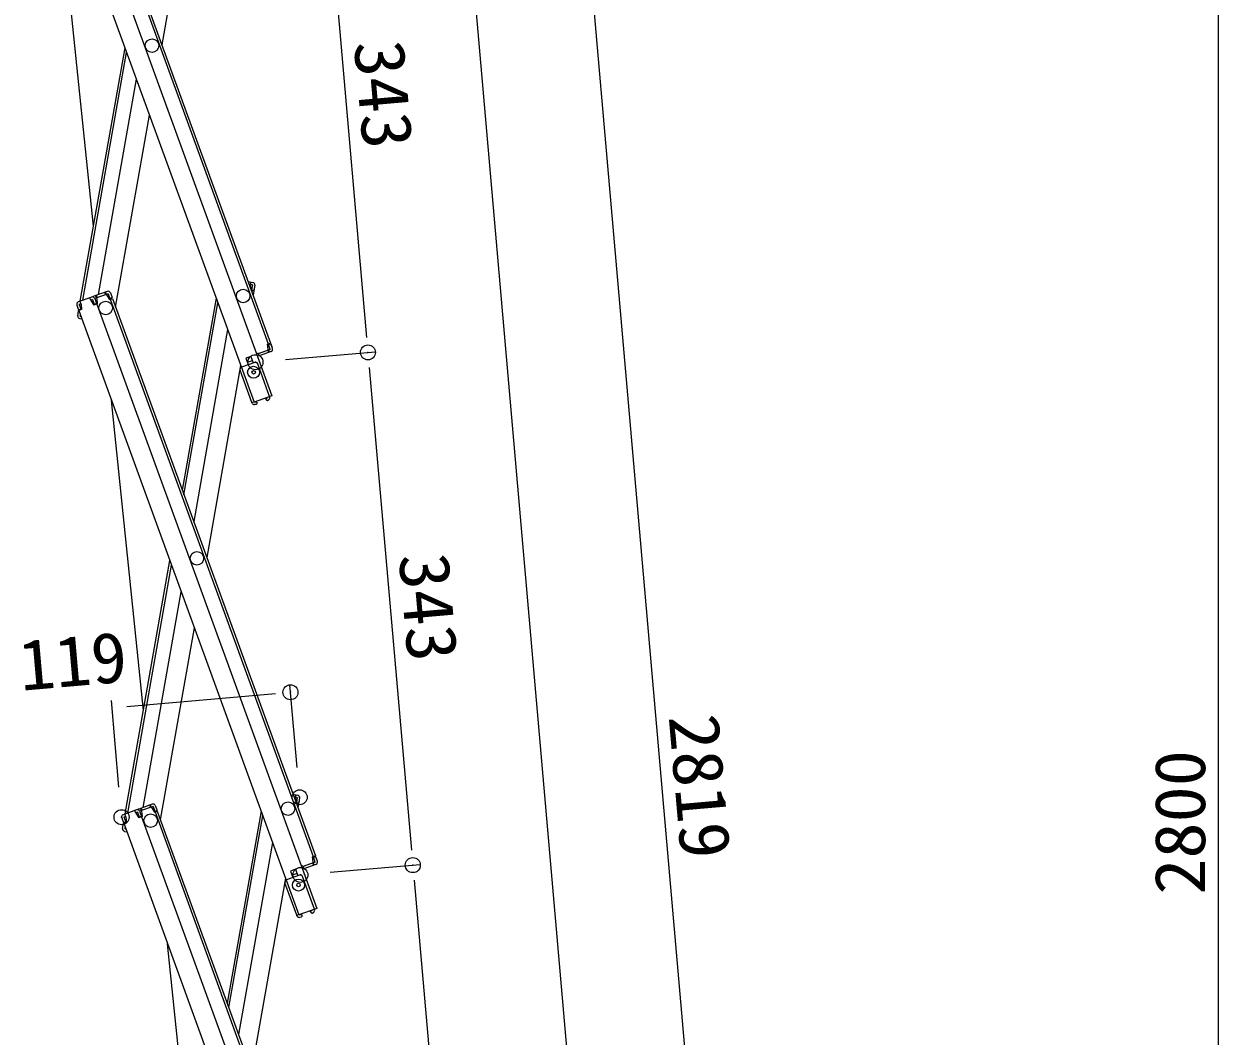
# Model space of a CAD drawing. Units: millimetres, scale not verified, with parts at other scales. Extents: x -2000 to 2000, y -1385 to 1385.
# Drawn here: x -153.7 to 244, y -178.1 to 159.1 of the extents above; entities that cross this region are included whole.
import ezdxf
from ezdxf.enums import TextEntityAlignment as Align

# ---------------------------------------------------------------- set-up
doc = ezdxf.new("R2010")
doc.units = ezdxf.units.MM
doc.header["$LTSCALE"] = 10
doc.header["$PDMODE"] = 32
doc.header["$PDSIZE"] = 5
for name, color, linetype, lineweight in [('0-1_sunpou', 1, 'Continuous', 9), ('0-2_0', 4, 'Continuous', 9), ('0-3_DEFPOINTS', 7, 'Continuous', 9)]:
    doc.layers.add(name, color=color, linetype=linetype, lineweight=lineweight)
doc.styles.add('ＭＳ ゴシック', font='')
doc.styles.get('ＭＳ ゴシック').set_extended_font_data('MS Gothic')

msp = doc.modelspace()

# ---------------------------------------------------------------- linework, layer by layer
at = {"layer": '0-1_sunpou'}
for p, q in [((-2.25, 602.05), (119.71, -791.97)), ((243.97, 587.28), (243.97, -802.62)), ((-23.01, 390.26), (80.72, -795.38)), ((-53.63, 215.47), (-39.55, 54.63)), ((-66.61, 47.25), (-36.63, 49.87)), ((-66.61, 47.25), (-36.63, 49.87)), ((-38.68, 44.67), (-24.61, -116.17)), ((-62.73, -88.59), (-65.13, -61.09)), ((-122.04, -95.22), (-124.57, -66.29)), ((-119.37, -68.35), (-69.9, -64.02)), ((-51.66, -123.55), (-21.69, -120.93)), ((-51.66, -123.55), (-21.69, -120.93)), ((-23.74, -126.13), (-9.67, -286.97))]:
    msp.add_line(p, q, dxfattribs=at)
at = {"layer": '0-2_0'}
for p, q in [((-144.38, 236.55), (-71.1, 35.22)), ((-139.91, 238.18), (-72.33, 52.49)), ((-139.16, 238.45), (-71.58, 52.77)), ((-150.34, 234.38), (-77.06, 33.05)), ((-96.47, 216.1), (-107.74, 152.14)), ((-130.49, 91.69), (-143.16, 214.64)), ((-134.9, 66.69), (-120.02, 151.07)), ((-134.03, 67.01), (-119.47, 149.56)), ((-128.87, 68.88), (-116.22, 140.63)), ((-123.16, 64.74), (-111.88, 128.7)), ((-79.03, 73.24), (-77.46, 72.97)), ((-78.25, 72.09), (-78.07, 73.08)), ((-78.25, 72.09), (-78.17, 70.88)), ((-77.6, 72.18), (-78.21, 72.29)), ((-77.6, 72.18), (-77.89, 70.5)), ((-76.81, 72.04), (-77.1, 70.37)), ((-131.12, 68.06), (-135.59, 66.44)), ((-131.37, 66.91), (-131.71, 67.85)), ((-125.91, 69.96), (-130.37, 68.34)), ((-125.64, 69.21), (-130.1, 67.59)), ((-129.51, 67.8), (-129.79, 68.55)), ((-129.28, 67.88), (-129.55, 68.64)), ((-129.44, 67.61), (-129.51, 67.8)), ((-129.44, 67.61), (-129.24, 65.82)), ((-126.46, 68.91), (-126.73, 69.66)), ((-126.22, 69), (-126.5, 69.75)), ((-126.15, 68.81), (-126.22, 69)), ((-126.15, 68.81), (-125.16, 67.31)), ((-125.64, 69.21), (-125.05, 67.61)), ((-125.16, 67.31), (-124.22, 67.65)), ((-125.05, 67.61), (-124.3, 67.89)), ((-124.88, 69.48), (-124.3, 67.89)), ((-124.22, 67.65), (-56.63, -118.03)), ((-89.66, 67.67), (-100.94, 3.7)), ((-77.94, 70.26), (-77.15, 70.12)), ((-77.89, 70.5), (-77.1, 70.37)), ((-76.93, 71.35), (-77.39, 68.74)), ((-76.93, 71.35), (-77.1, 70.37)), ((-76.93, 71.35), (-77.1, 70.37)), ((-136.07, 65.41), (-135.48, 63.82)), ((-135.83, 64.76), (-135.48, 63.82)), ((-134.73, 64.09), (-135.48, 63.82)), ((-135.46, 63.5), (-135.4, 63.85)), ((-134.46, 63.92), (-135.4, 63.58)), ((-135.31, 65.69), (-134.73, 65.9)), ((-135.31, 65.69), (-134.73, 64.09)), ((-135.15, 65.24), (-135.06, 65.78)), ((-134.66, 65.71), (-135, 66.65)), ((-134.66, 65.71), (-134.46, 63.92)), ((-130.85, 67.31), (-131.44, 67.1)), ((-131.37, 66.91), (-130.37, 65.41)), ((-130.85, 67.31), (-130.27, 65.71)), ((-129.24, 65.82), (-130.37, 65.41)), ((-130.27, 65.71), (-129.52, 65.99)), ((-130.1, 67.59), (-129.52, 65.99)), ((-130.1, 67.59), (-129.52, 65.99)), ((-129.86, 66.93), (-129.52, 65.99)), ((-129.24, 65.82), (-129.43, 65.75)), ((-129.43, 65.75), (-56.15, -135.58)), ((-124.97, 67.38), (-57.39, -118.31)), ((-100.39, 2.2), (-89.12, 66.16)), ((-135.75, 61.83), (-135.46, 63.5)), ((-135.63, 62.52), (-135.46, 63.5)), ((-135.37, 63.49), (-135.46, 63.5)), ((-135.4, 63.58), (-62.12, -137.75)), ((-135.1, 60.9), (-134.38, 60.78)), ((-134.96, 61.69), (-134.88, 62.16)), ((-134.96, 61.69), (-134.69, 61.64)), ((-134.45, 60.99), (-134.49, 60.79)), ((-85.87, 57.24), (-97.15, -6.73)), ((-72.52, 52.43), (-71.58, 52.77)), ((-72.32, 50.64), (-72.52, 52.43)), ((-72.24, 52.26), (-71.49, 52.53)), ((-71.66, 50.66), (-72.24, 52.26)), ((-71.49, 52.53), (-71.15, 51.59)), ((-70.91, 50.93), (-71.49, 52.53)), ((-78.17, 48.29), (-79.81, 47.69)), ((-78.17, 48.29), (-77.38, 46.13)), ((-75.72, 49.4), (-76.19, 49.22)), ((-75.85, 48.28), (-71.1, 35.22)), ((-75.72, 49.4), (-75.38, 48.46)), ((-71.66, 50.66), (-75.66, 49.21)), ((-72.32, 50.42), (-75.66, 49.21)), ((-71.39, 49.91), (-75.38, 48.46)), ((-72.48, 50.36), (-72.21, 49.61)), ((-72.32, 50.64), (-72.25, 50.45)), ((-72.25, 50.45), (-71.98, 49.7)), ((-81.52, 45.3), (-92.8, -18.66)), ((-79.81, 47.69), (-79.03, 45.53)), ((-77.66, 46.88), (-79.3, 46.28)), ((-77.77, 32.95), (-81.69, 43.71)), ((-113.87, -69.61), (-124.51, 33.66)), ((-77.77, 32.95), (-77.12, 33.19)), ((-77.7, 32.76), (-77.77, 32.95)), ((-71.1, 35.22), (-77.06, 33.05)), ((-76.95, 33.04), (-76.97, 33.09)), ((-76.13, 33.11), (-76.95, 33.04)), ((-76.31, 32.29), (-76.88, 32.24)), ((-76.31, 32.29), (-76.08, 32.56)), ((-76.13, 33.11), (-76.08, 32.56)), ((-73.26, 34.15), (-72.58, 34.63)), ((-72.58, 34.63), (-72.6, 34.68)), ((-72.6, 33.64), (-72.12, 33.97)), ((-71.83, 34.9), (-71.85, 34.95)), ((-119.95, -104.11), (-105.07, -19.73)), ((-119.08, -103.79), (-104.53, -21.24)), ((-113.93, -101.92), (-101.28, -30.16)), ((-108.21, -106.06), (-96.93, -42.1)), ((-64.09, -97.56), (-62.51, -97.83)), ((-63.3, -98.71), (-63.13, -97.72)), ((-63.3, -98.71), (-63.23, -99.92)), ((-62.65, -98.62), (-63.27, -98.51)), ((-62.65, -98.62), (-62.95, -100.29)), ((-61.87, -98.76), (-62.16, -100.43)), ((-116.18, -102.74), (-120.64, -104.36)), ((-116.43, -103.89), (-116.77, -102.95)), ((-110.97, -100.84), (-115.43, -102.46)), ((-110.69, -101.59), (-115.16, -103.21)), ((-115.16, -103.21), (-114.57, -104.81)), ((-115.16, -103.21), (-114.57, -104.81)), ((-114.57, -103), (-114.84, -102.25)), ((-114.33, -102.91), (-114.61, -102.16)), ((-114.5, -103.19), (-114.57, -103)), ((-111.51, -101.89), (-111.79, -101.14)), ((-111.28, -101.8), (-111.55, -101.05)), ((-111.21, -101.99), (-111.28, -101.8)), ((-111.21, -101.99), (-110.21, -103.49)), ((-110.69, -101.59), (-110.11, -103.19)), ((-110.21, -103.49), (-109.27, -103.15)), ((-110.11, -103.19), (-109.36, -102.91)), ((-109.94, -101.32), (-109.36, -102.91)), ((-109.27, -103.15), (-41.69, -288.83)), ((-74.72, -103.13), (-86, -167.1)), ((-63, -100.54), (-62.2, -100.68)), ((-62.95, -100.29), (-62.16, -100.43)), ((-61.99, -99.45), (-62.45, -102.06)), ((-61.99, -99.45), (-62.16, -100.43)), ((-61.99, -99.45), (-62.16, -100.43)), ((-121.12, -105.39), (-120.54, -106.98)), ((-120.88, -106.04), (-120.54, -106.98)), ((-120.81, -108.97), (-120.51, -107.3)), ((-120.69, -108.28), (-120.51, -107.3)), ((-119.79, -106.71), (-120.54, -106.98)), ((-119.52, -106.88), (-120.46, -107.22)), ((-120.46, -107.22), (-47.18, -308.55)), ((-120.37, -105.11), (-119.78, -104.9)), ((-120.37, -105.11), (-119.79, -106.71)), ((-120.21, -105.56), (-120.11, -105.02)), ((-119.72, -105.09), (-120.06, -104.15)), ((-119.72, -105.09), (-119.52, -106.88)), ((-115.91, -103.49), (-116.49, -103.7)), ((-116.43, -103.89), (-115.43, -105.39)), ((-115.91, -103.49), (-115.33, -105.09)), ((-115.33, -105.09), (-114.57, -104.81)), ((-114.92, -103.87), (-114.57, -104.81)), ((-114.3, -104.98), (-114.49, -105.05)), ((-114.49, -105.05), (-41.21, -306.38)), ((-110.03, -103.42), (-42.44, -289.11)), ((-85.45, -168.6), (-74.17, -104.64)), ((-120.16, -109.9), (-119.43, -110.02)), ((-120.02, -109.11), (-119.94, -108.64)), ((-120.02, -109.11), (-119.75, -109.16)), ((-119.51, -109.81), (-119.54, -110)), ((-70.92, -113.56), (-82.2, -177.53)), ((-57.57, -118.37), (-56.63, -118.03)), ((-57.37, -120.16), (-57.57, -118.37)), ((-57.3, -118.54), (-56.55, -118.27)), ((-56.72, -120.14), (-57.3, -118.54)), ((-56.55, -118.27), (-56.21, -119.21)), ((-55.97, -119.86), (-56.55, -118.27)), ((-63.23, -122.51), (-64.87, -123.11)), ((-64.87, -123.11), (-64.08, -125.27)), ((-63.23, -122.51), (-62.44, -124.67)), ((-60.78, -121.4), (-61.25, -121.57)), ((-60.91, -122.51), (-56.15, -135.58)), ((-60.78, -121.4), (-60.44, -122.34)), ((-56.72, -120.14), (-60.71, -121.59)), ((-57.38, -120.38), (-60.71, -121.59)), ((-56.44, -120.89), (-60.44, -122.34)), ((-57.54, -120.44), (-57.27, -121.19)), ((-57.37, -120.16), (-57.31, -120.35)), ((-57.31, -120.35), (-57.03, -121.1)), ((-66.58, -125.5), (-77.86, -189.46)), ((-62.83, -137.85), (-66.75, -127.09)), ((-62.71, -123.92), (-64.36, -124.51)), ((-62.83, -137.85), (-62.17, -137.61)), ((-62.76, -138.03), (-62.83, -137.85)), ((-56.15, -135.58), (-62.12, -137.75)), ((-62.01, -137.76), (-62.03, -137.71)), ((-61.19, -137.69), (-62.01, -137.76)), ((-61.36, -138.51), (-61.94, -138.56)), ((-61.36, -138.51), (-61.14, -138.24)), ((-61.19, -137.69), (-61.14, -138.24)), ((-58.32, -136.65), (-57.64, -136.17)), ((-57.64, -136.17), (-57.66, -136.12)), ((-57.66, -137.16), (-57.18, -136.83)), ((-56.89, -135.9), (-56.91, -135.85)), ((-97.25, -230.9), (-105.86, -147.32))]:
    msp.add_line(p, q, dxfattribs=at)
for points in [[(-73.26, 34.15), (-72.95, 33.7), (-72.6, 33.64)], [(-114.5, -103.19), (-114.3, -104.98), (-115.43, -105.39)], [(-120.42, -107.31), (-120.51, -107.3), (-120.45, -106.95)], [(-58.32, -136.65), (-58, -137.1), (-57.66, -137.16)]]:
    msp.add_lwpolyline(points, dxfattribs=at)
for centre, radius in [((-111.02, 151.85), 2.25), ((-80.67, 68.45), 2.25), ((-126.43, 64.45), 2.25), ((-126.43, 64.45), 2.25), ((-77.18, 43.01), 2), ((-77.18, 43.01), 0.6), ((-96.08, -18.95), 2.25), ((-65.72, -102.34), 2.25), ((-111.49, -106.35), 2.25), ((-111.49, -106.35), 2.25), ((-62.24, -127.79), 2), ((-62.24, -127.79), 0.6)]:
    msp.add_circle(centre, radius, dxfattribs=at)
for centre, start, end in [((-77.6, 72.18), 350, 80), ((-130.85, 67.31), 20, 110), ((-130.1, 67.59), 110, 140), ((-125.64, 69.21), 20, 110), ((-135.31, 65.69), 110, 200), ((-134.96, 61.69), 170, 260), ((-71.66, 50.66), 290, 20), ((-80.94, 43.99), 117.1808, 200), ((-76.95, 33.04), 200, 275), ((-72.58, 34.63), 305, 20), ((-62.65, -98.62), 350, 80), ((-115.91, -103.49), 20, 110), ((-115.16, -103.21), 110, 140), ((-110.69, -101.59), 20, 110), ((-120.37, -105.11), 110, 200), ((-120.02, -109.11), 170, 260), ((-56.72, -120.14), 290, 20), ((-65.99, -126.81), 117.1808, 200), ((-62.01, -137.76), 200, 275), ((-57.64, -136.17), 305, 20)]:
    msp.add_arc(centre, 0.8, start, end, dxfattribs=at)
at = {"layer": '0-3_DEFPOINTS'}
for p, q in [((-76.84, 46.33), (-81.21, 44.74)), ((-71.85, 34.95), (-75.82, 45.85)), ((-61.9, -124.47), (-66.27, -126.06)), ((-56.91, -135.85), (-60.87, -124.95))]:
    msp.add_line(p, q, dxfattribs=at)
for centre in [(-76.57, 45.58), (-61.63, -125.22)]:
    msp.add_arc(centre, 0.8, 20, 110.0018, dxfattribs=at)
for p in [(-39.12, 49.65), (-76.57, 46.38), (-64.92, -63.58), (-61.86, -98.55), (-121.17, -105.18), (-24.18, -121.15), (-61.63, -124.42)]:
    msp.add_point(p, dxfattribs=at)

# ---------------------------------------------------------------- texts
at = {"layer": '0-1_sunpou', "color": 2, "style": 'ＭＳ ゴシック', "width": 1.05}
for s, rotation, p in [('343', 275, (-48.85, 152.42)), ('343', 275, (-33.91, -18.38)), ('119', 5, (-154.23, -68.12)), ('2819', 275, (55.98, -72.07)), ('2800', 90, (244.71, -131))]:
    msp.add_text(s, height=16.86, rotation=rotation, dxfattribs=at).set_placement(p, align=Align.BOTTOM_LEFT)

doc.saveas('drawing.dxf')
